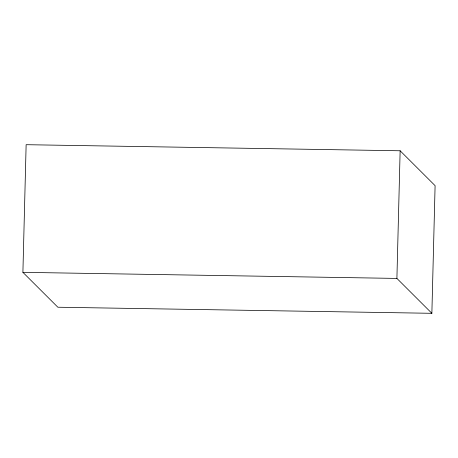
<?xml version="1.0" encoding="UTF-8"?>
<svg xmlns="http://www.w3.org/2000/svg" width="458" height="458" viewBox="0 0 458 458"><rect width="100%" height="100%" fill="white"/><g stroke="black" fill="none" stroke-linecap="round" stroke-linejoin="round"><path stroke-width="0.69" d="M22.9 272.338L26.135 144.694L400.137 150.774L435.1 185.662L431.865 313.306L57.863 307.226L22.9 272.338L396.903 278.418L431.865 313.306M396.903 278.418L400.137 150.774"/></g></svg>
